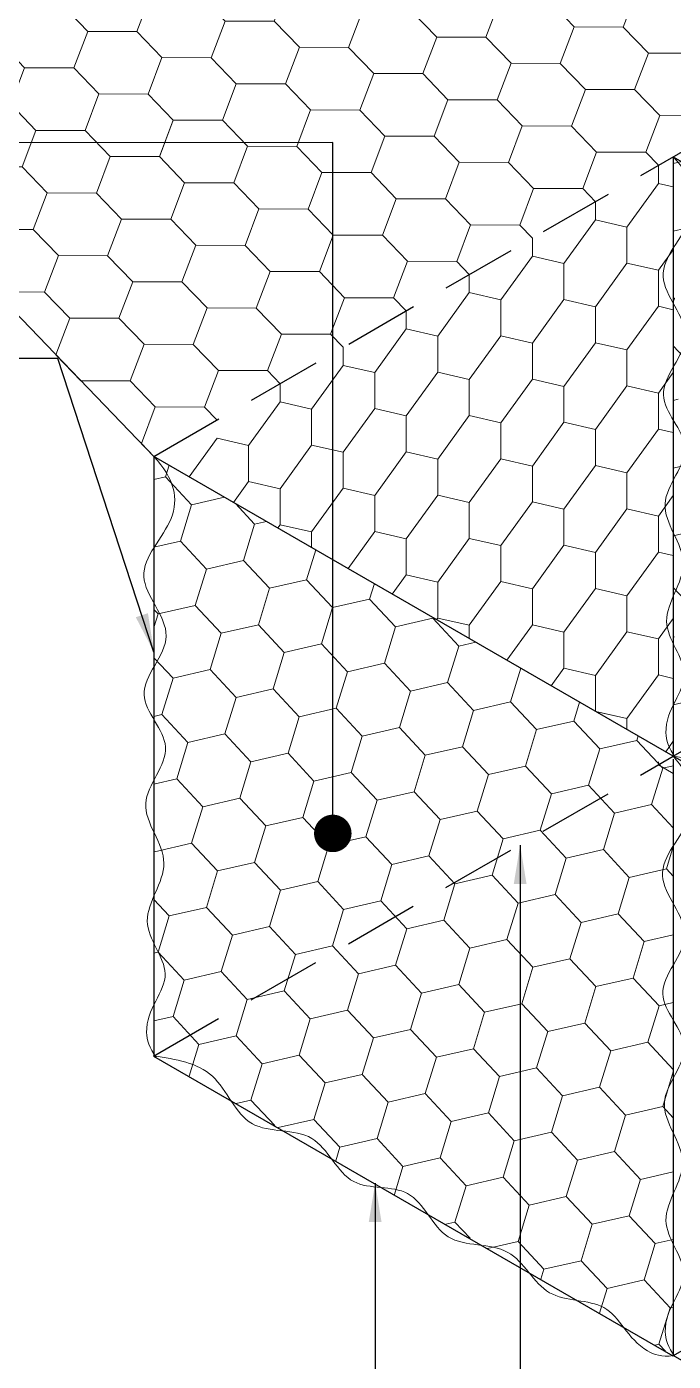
# Model space of a CAD drawing. Header units: metres. Extents: x -81 to 2721, y -139 to -12.
# Drawn here: x 652.597 to 654.753, y -55.471 to -51.018 of the extents above; entities that cross this region are included whole.
import ezdxf

# ---------------------------------------------------------------- set-up
doc = ezdxf.new("R2010")
doc.units = ezdxf.units.M
doc.header["$MEASUREMENT"] = 0
doc.linetypes.add('CENTER2', pattern=[1.125, 0.75, -0.125, 0.125, -0.125])
doc.linetypes.add('DASHED2', pattern=[0.375, 0.25, -0.125])
doc.layers.add('DIM', color=1, linetype='Continuous')
doc.layers.add('SECTION-GOLF', color=2, linetype='Continuous')
doc.styles.add('ROMANS', font='vit-s.shx')
doc.dimstyles.new('1-100', dxfattribs={"dimtxt": 0.235, "dimasz": 0.3, "dimexe": 0.2, "dimexo": 0, "dimgap": 0.1, "dimtad": 1, "dimzin": 0, "dimdsep": 46, "dimtxsty": 'ROMANS', "dimcen": 0, "dimclrd": 1, "dimclre": 1, "dimclrt": 3, "dimadec": 0, "dimazin": 0, "dimtfac": 1, "dimtix": 1, "dimtmove": 2, "dimatfit": 3, "dimfxl": 1, "dimtolj": 1, "dimtzin": 1, "dimarcsym": 0})

msp = doc.modelspace()

# ---------------------------------------------------------------- linework, layer by layer
at = {"color": 137, "lineweight": 13}
for p, q in [((654.7533, -51.4743), (654.7813, -51.4678)), ((654.7038, -51.4802), (654.7038, -51.5406)), ((654.7038, -51.4802), (654.7038, -51.5406)), ((654.5986, -51.6863), (654.7038, -51.5406)), ((654.7533, -51.552), (654.7038, -51.5406)), ((654.7533, -51.552), (654.7038, -51.5406)), ((654.4935, -51.6016), (654.4935, -51.662)), ((654.4935, -51.6016), (654.4935, -51.662)), ((654.3883, -51.8077), (654.4935, -51.662)), ((654.3883, -51.8077), (654.4935, -51.662)), ((654.5986, -51.6863), (654.4935, -51.662)), ((654.7533, -51.7), (654.8312, -51.682)), ((654.2832, -51.7231), (654.2832, -51.7835)), ((654.2832, -51.7231), (654.2832, -51.7835)), ((654.178, -51.9292), (654.2832, -51.7835)), ((654.178, -51.9292), (654.2832, -51.7835)), ((654.3883, -51.8077), (654.2832, -51.7835)), ((654.3883, -51.8077), (654.2832, -51.7835)), ((654.0728, -51.8445), (654.0728, -51.9049)), ((654.0728, -51.8445), (654.0728, -51.9049)), ((653.9677, -52.0506), (654.0728, -51.9049)), ((653.9677, -52.0506), (654.0728, -51.9049)), ((654.178, -51.9292), (654.0728, -51.9049)), ((654.178, -51.9292), (654.0728, -51.9049)), ((654.178, -51.9292), (654.178, -52.0492)), ((654.757, -51.9249), (654.7533, -51.921)), ((654.7533, -51.937), (654.757, -51.9249)), ((653.8625, -51.9659), (653.8625, -52.0263)), ((653.8625, -51.9659), (653.8625, -52.0263)), ((653.7574, -52.172), (653.8625, -52.0263)), ((653.7574, -52.172), (653.8625, -52.0263)), ((653.9677, -52.0506), (653.8625, -52.0263)), ((653.9677, -52.0506), (653.8625, -52.0263)), ((653.6522, -52.0874), (653.6522, -52.1477)), ((653.6522, -52.0874), (653.6522, -52.1477)), ((654.8065, -52.1393), (654.7533, -52.0822)), ((653.547, -52.2935), (653.6522, -52.1477)), ((653.547, -52.2935), (653.6522, -52.1477)), ((653.7574, -52.172), (653.6522, -52.1477)), ((653.7574, -52.172), (653.6522, -52.1477)), ((653.7574, -52.172), (653.7574, -52.292)), ((653.4419, -52.2088), (653.4419, -52.2692)), ((653.4419, -52.2088), (653.4419, -52.2692)), ((653.3367, -52.4149), (653.4419, -52.2692)), ((653.547, -52.2935), (653.4419, -52.2692)), ((653.547, -52.2935), (653.4419, -52.2692)), ((654.7533, -52.2644), (654.7693, -52.2607)), ((653.1386, -52.5194), (653.2315, -52.3906)), ((653.3367, -52.4149), (653.2315, -52.3906)), ((653.3367, -52.4149), (653.3367, -52.5349)), ((654.7533, -52.4902), (654.8188, -52.475)), ((654.7533, -52.7159), (654.8683, -52.6894)), ((654.794, -52.9323), (654.7533, -52.8886)), ((654.7533, -53.0546), (654.7569, -53.0537)), ((654.7533, -53.2803), (654.8064, -53.2681))]:
    msp.add_line(p, q, dxfattribs=at)
at = {"color": 3, "lineweight": 13}
for p, q in [((653.0599, -52.5199), (653.0719, -52.4809)), ((653.0212, -52.5288), (653.0599, -52.5199)), ((653.3569, -52.6771), (653.3961, -52.6681)), ((653.7405, -52.9272), (653.7562, -52.8759)), ((653.0352, -52.9771), (653.0212, -52.9622)), ((653.0212, -53.0227), (653.0352, -52.9771)), ((653.9509, -52.9915), (653.9517, -52.9888)), ((653.0846, -53.1915), (653.0212, -53.1235)), ((653.0475, -53.3129), (653.0846, -53.1915)), ((653.0212, -53.319), (653.0475, -53.3129)), ((654.5077, -53.4273), (654.4211, -53.3345)), ((654.6314, -53.3988), (654.636, -53.3839)), ((653.0212, -53.5448), (653.097, -53.5273)), ((653.0227, -53.7702), (653.0212, -53.7685)), ((653.0212, -53.7751), (653.0227, -53.7702)), ((653.0722, -53.9845), (653.0212, -53.9298)), ((653.0351, -54.1059), (653.0722, -53.9845)), ((653.0212, -54.1091), (653.0351, -54.1059)), ((654.124, -54.3061), (654.2478, -54.2775)), ((653.1387, -54.5194), (653.1712, -54.4132)), ((654.6437, -54.8634), (654.7533, -54.8381))]:
    msp.add_line(p, q, dxfattribs=at)
at = {"color": 101, "lineweight": 13}
for p, q in [((653.1466, -52.6128), (653.0599, -52.5199)), ((653.1094, -52.7342), (653.1466, -52.6128)), ((653.1466, -52.6128), (653.2564, -52.5874)), ((653.3569, -52.6771), (653.2929, -52.6085)), ((653.3198, -52.7986), (653.3569, -52.6771)), ((653.0212, -52.7546), (653.1094, -52.7342)), ((653.196, -52.8271), (653.1094, -52.7342)), ((653.5301, -52.8629), (653.5607, -52.7631)), ((653.196, -52.8271), (653.3198, -52.7986)), ((653.4064, -52.8914), (653.3198, -52.7986)), ((653.1589, -52.9486), (653.196, -52.8271)), ((653.3693, -53.0129), (653.4064, -52.8914)), ((653.4064, -52.8914), (653.5301, -52.8629)), ((653.6168, -52.9558), (653.5301, -52.8629)), ((653.6168, -52.9558), (653.7405, -52.9272)), ((653.8271, -53.0201), (653.7405, -52.9272)), ((653.0352, -52.9771), (653.1589, -52.9486)), ((653.2455, -53.0415), (653.1589, -52.9486)), ((653.5796, -53.0772), (653.6168, -52.9557)), ((653.2455, -53.0415), (653.3693, -53.0129)), ((653.4559, -53.1058), (653.3693, -53.0129)), ((653.79, -53.1415), (653.8271, -53.0201)), ((653.8271, -53.0201), (653.9509, -52.9915)), ((654.0375, -53.0844), (653.9509, -52.9915)), ((653.2084, -53.1629), (653.2455, -53.0415)), ((654.0375, -53.0844), (654.0944, -53.0712)), ((653.4187, -53.2272), (653.4559, -53.1058)), ((653.4559, -53.1058), (653.5796, -53.0772)), ((653.6662, -53.1701), (653.5796, -53.0772)), ((654.0003, -53.2058), (654.0375, -53.0844)), ((653.0846, -53.1915), (653.2084, -53.1629)), ((653.295, -53.2558), (653.2084, -53.1629)), ((653.6662, -53.1701), (653.79, -53.1415)), ((653.8766, -53.2344), (653.79, -53.1415)), ((654.2107, -53.2701), (654.2449, -53.1581)), ((653.6291, -53.2915), (653.6662, -53.1701)), ((653.8766, -53.2344), (654.0003, -53.2058)), ((654.087, -53.2987), (654.0003, -53.2058)), ((653.295, -53.2558), (653.4188, -53.2272)), ((653.5054, -53.3201), (653.4187, -53.2272)), ((653.8395, -53.3558), (653.8766, -53.2344)), ((653.2579, -53.3772), (653.295, -53.2558)), ((653.5054, -53.3201), (653.6291, -53.2915)), ((653.7157, -53.3844), (653.6291, -53.2915)), ((654.0498, -53.4202), (654.087, -53.2987)), ((654.087, -53.2987), (654.2107, -53.2701)), ((654.2973, -53.363), (654.2107, -53.2701)), ((654.4211, -53.3345), (654.4405, -53.271)), ((653.1341, -53.4058), (653.0475, -53.3129)), ((653.4682, -53.4416), (653.5054, -53.3201)), ((654.2973, -53.363), (654.4211, -53.3345)), ((653.1341, -53.4058), (653.2579, -53.3772)), ((653.3445, -53.4701), (653.2579, -53.3772)), ((653.6786, -53.5059), (653.7157, -53.3844)), ((653.7157, -53.3844), (653.8395, -53.3558)), ((653.9261, -53.4487), (653.8395, -53.3558)), ((654.2602, -53.4845), (654.2973, -53.363)), ((653.097, -53.5273), (653.1341, -53.4058)), ((653.9261, -53.4487), (654.0498, -53.4202)), ((654.1364, -53.513), (654.0498, -53.4202)), ((654.4705, -53.5488), (654.5077, -53.4273)), ((654.5077, -53.4273), (654.6314, -53.3988)), ((654.718, -53.4917), (654.6314, -53.3988)), ((653.3074, -53.5916), (653.3445, -53.4701)), ((653.3445, -53.4701), (653.4682, -53.4416)), ((653.5548, -53.5344), (653.4682, -53.4416)), ((653.8889, -53.5702), (653.9261, -53.4487)), ((653.5548, -53.5344), (653.6786, -53.5059)), ((653.7652, -53.5987), (653.6786, -53.5059)), ((654.0993, -53.6345), (654.1364, -53.513)), ((654.1364, -53.513), (654.2602, -53.4845)), ((654.3468, -53.5774), (654.2602, -53.4845)), ((654.6809, -53.6131), (654.718, -53.4916)), ((654.718, -53.4917), (654.7533, -53.4835)), ((653.1836, -53.6201), (653.097, -53.5273)), ((653.5177, -53.6559), (653.5548, -53.5344)), ((654.3468, -53.5774), (654.4705, -53.5488)), ((654.5572, -53.6417), (654.4705, -53.5488)), ((653.1836, -53.6201), (653.3074, -53.5916)), ((653.394, -53.6845), (653.3074, -53.5916)), ((653.7281, -53.7202), (653.7652, -53.5987)), ((653.7652, -53.5987), (653.889, -53.5702)), ((653.9756, -53.6631), (653.8889, -53.5702)), ((654.3097, -53.6988), (654.3468, -53.5774)), ((653.1465, -53.7416), (653.1836, -53.6201)), ((653.9756, -53.6631), (654.0993, -53.6345)), ((654.1859, -53.7274), (654.0993, -53.6345)), ((654.52, -53.7631), (654.5572, -53.6417)), ((654.5572, -53.6417), (654.6809, -53.6131)), ((654.7533, -53.6907), (654.6809, -53.6131)), ((653.3568, -53.8059), (653.394, -53.6845)), ((653.394, -53.6845), (653.5177, -53.6559)), ((653.6043, -53.7488), (653.5177, -53.6559)), ((653.9384, -53.7845), (653.9756, -53.6631)), ((654.1859, -53.7274), (654.3097, -53.6988)), ((654.3963, -53.7917), (654.3097, -53.6988)), ((653.0227, -53.7702), (653.1465, -53.7416)), ((653.2331, -53.8345), (653.1465, -53.7416)), ((653.6043, -53.7488), (653.7281, -53.7202)), ((653.8147, -53.8131), (653.7281, -53.7202)), ((654.1488, -53.8488), (654.1859, -53.7274)), ((653.5672, -53.8702), (653.6043, -53.7488)), ((653.8147, -53.8131), (653.9384, -53.7845)), ((654.025, -53.8774), (653.9384, -53.7845)), ((654.3963, -53.7917), (654.52, -53.7631)), ((654.6066, -53.856), (654.52, -53.7631)), ((654.7304, -53.8274), (654.7533, -53.7526)), ((653.2331, -53.8345), (653.3568, -53.8059)), ((653.4435, -53.8988), (653.3568, -53.8059)), ((653.7776, -53.9345), (653.8147, -53.8131)), ((654.3591, -53.9131), (654.3963, -53.7917)), ((654.6066, -53.856), (654.7304, -53.8274)), ((654.7533, -53.852), (654.7304, -53.8274)), ((653.196, -53.9559), (653.2331, -53.8345)), ((653.4435, -53.8988), (653.5672, -53.8702)), ((653.6538, -53.9631), (653.5672, -53.8702)), ((653.9879, -53.9988), (654.025, -53.8774)), ((654.025, -53.8774), (654.1488, -53.8488)), ((654.2354, -53.9417), (654.1488, -53.8488)), ((654.5695, -53.9774), (654.6066, -53.856)), ((653.4063, -54.0202), (653.4435, -53.8988)), ((654.2354, -53.9417), (654.3592, -53.9131)), ((654.4458, -54.006), (654.3591, -53.9131)), ((653.0722, -53.9845), (653.196, -53.9559)), ((653.2826, -54.0488), (653.196, -53.9559)), ((653.6167, -54.0845), (653.6538, -53.9631)), ((653.6538, -53.9631), (653.7776, -53.9345)), ((653.8642, -54.0274), (653.7776, -53.9345)), ((654.1983, -54.0632), (654.2354, -53.9417)), ((653.8642, -54.0274), (653.9879, -53.9988)), ((654.0745, -54.0917), (653.9879, -53.9988)), ((654.4086, -54.1275), (654.4458, -54.006)), ((654.4458, -54.006), (654.5695, -53.9775)), ((654.6561, -54.0703), (654.5695, -53.9775)), ((653.2454, -54.1703), (653.2826, -54.0488)), ((653.2826, -54.0488), (653.4063, -54.0202)), ((653.4929, -54.1131), (653.4063, -54.0202)), ((653.827, -54.1489), (653.8642, -54.0274)), ((654.6561, -54.0703), (654.7533, -54.0479)), ((653.4929, -54.1131), (653.6167, -54.0846)), ((653.7033, -54.1774), (653.6167, -54.0846)), ((654.0374, -54.2132), (654.0745, -54.0917)), ((654.0745, -54.0917), (654.1983, -54.0632)), ((654.2849, -54.156), (654.1983, -54.0632)), ((654.619, -54.1918), (654.6561, -54.0703)), ((653.1217, -54.1988), (653.0351, -54.1059)), ((653.4558, -54.2346), (653.4929, -54.1131)), ((654.2849, -54.156), (654.4086, -54.1275)), ((654.4952, -54.2204), (654.4086, -54.1275)), ((653.1217, -54.1988), (653.2454, -54.1703)), ((653.3321, -54.2631), (653.2454, -54.1703)), ((653.6662, -54.2989), (653.7033, -54.1774)), ((653.7033, -54.1774), (653.827, -54.1489)), ((653.9137, -54.2417), (653.827, -54.1489)), ((654.2478, -54.2775), (654.2849, -54.156)), ((653.0846, -54.3203), (653.1217, -54.1988)), ((653.9137, -54.2417), (654.0374, -54.2132)), ((654.124, -54.3061), (654.0374, -54.2132)), ((654.4581, -54.3418), (654.4952, -54.2204)), ((654.4952, -54.2204), (654.619, -54.1918)), ((654.7056, -54.2847), (654.619, -54.1918)), ((653.2949, -54.3846), (653.3321, -54.2631)), ((653.3321, -54.2631), (653.4558, -54.2346)), ((653.5424, -54.3275), (653.4558, -54.2346)), ((653.8765, -54.3632), (653.9137, -54.2417)), ((654.3344, -54.3704), (654.2478, -54.2775)), ((654.7056, -54.2847), (654.7533, -54.2737)), ((653.0212, -54.3349), (653.0846, -54.3203)), ((653.1712, -54.4132), (653.0846, -54.3203)), ((653.5424, -54.3275), (653.6662, -54.2989)), ((653.7528, -54.3918), (653.6662, -54.2989)), ((654.0869, -54.4275), (654.124, -54.3061)), ((654.6685, -54.4061), (654.7056, -54.2847)), ((653.5053, -54.4489), (653.5424, -54.3275)), ((653.7528, -54.3918), (653.8765, -54.3632)), ((653.9631, -54.4561), (653.8765, -54.3632)), ((654.3344, -54.3704), (654.4581, -54.3418)), ((654.5447, -54.4347), (654.4581, -54.3418)), ((653.1712, -54.4132), (653.2949, -54.3846)), ((653.3815, -54.4775), (653.2949, -54.3846)), ((653.7156, -54.5132), (653.7528, -54.3918)), ((654.2972, -54.4918), (654.3344, -54.3704)), ((654.5447, -54.4347), (654.6685, -54.4061)), ((654.7533, -54.4971), (654.6685, -54.4061)), ((653.3815, -54.4775), (653.5053, -54.4489)), ((653.5919, -54.5418), (653.5053, -54.4489)), ((653.926, -54.5775), (653.9631, -54.4561)), ((653.9631, -54.4561), (654.0869, -54.4275)), ((654.1735, -54.5204), (654.0869, -54.4275)), ((654.5076, -54.5561), (654.5447, -54.4347)), ((653.3444, -54.5989), (653.3815, -54.4775)), ((654.1735, -54.5204), (654.2972, -54.4918)), ((654.3839, -54.5847), (654.2972, -54.4918)), ((653.5548, -54.6632), (653.5919, -54.5418)), ((653.5919, -54.5418), (653.7156, -54.5132)), ((653.8023, -54.6061), (653.7156, -54.5132)), ((654.1364, -54.6418), (654.1735, -54.5204)), ((654.718, -54.6204), (654.7533, -54.5049)), ((653.8023, -54.6061), (653.926, -54.5775)), ((654.0126, -54.6704), (653.926, -54.5775)), ((654.3467, -54.7062), (654.3839, -54.5847)), ((654.3839, -54.5847), (654.5076, -54.5561)), ((654.5942, -54.649), (654.5076, -54.5561)), ((653.2958, -54.6102), (653.3444, -54.5989)), ((653.4238, -54.6841), (653.3444, -54.5989)), ((653.7651, -54.7275), (653.8023, -54.6061)), ((654.5942, -54.649), (654.718, -54.6205)), ((654.7533, -54.6583), (654.718, -54.6205)), ((653.4354, -54.6908), (653.5548, -54.6632)), ((653.6414, -54.7561), (653.5548, -54.6632)), ((653.9755, -54.7919), (654.0126, -54.6704)), ((654.0126, -54.6704), (654.1364, -54.6418)), ((654.223, -54.7347), (654.1364, -54.6418)), ((654.5571, -54.7705), (654.5942, -54.649)), ((654.223, -54.7347), (654.3467, -54.7062)), ((654.4333, -54.799), (654.3467, -54.7062)), ((653.6275, -54.8016), (653.6414, -54.7561)), ((653.6414, -54.7561), (653.7651, -54.7276)), ((653.8517, -54.8204), (653.7651, -54.7276)), ((654.1858, -54.8562), (654.223, -54.7347)), ((653.8517, -54.8204), (653.9755, -54.7919)), ((654.0621, -54.8847), (653.9755, -54.7919)), ((654.3962, -54.9205), (654.4333, -54.799)), ((654.4333, -54.799), (654.5571, -54.7705)), ((654.6437, -54.8634), (654.5571, -54.7705)), ((653.823, -54.9145), (653.8517, -54.8204)), ((654.0621, -54.8847), (654.1858, -54.8562)), ((654.2725, -54.9491), (654.1858, -54.8562)), ((654.025, -55.0062), (654.0621, -54.8847)), ((654.6066, -54.9848), (654.6437, -54.8633)), ((654.2725, -54.9491), (654.3962, -54.9205)), ((654.4828, -55.0134), (654.3962, -54.9205)), ((654.2353, -55.0705), (654.2725, -54.9491)), ((654.4828, -55.0134), (654.6066, -54.9848)), ((654.6932, -55.0777), (654.6066, -54.9848)), ((653.9941, -55.0133), (654.025, -55.0062)), ((654.0754, -55.0602), (654.025, -55.0062)), ((654.4457, -55.1348), (654.4828, -55.0134)), ((654.1338, -55.094), (654.2353, -55.0705)), ((654.3219, -55.1634), (654.2353, -55.0705)), ((654.656, -55.1991), (654.6932, -55.0777)), ((654.6932, -55.0777), (654.7533, -55.0638)), ((654.3118, -55.1967), (654.3219, -55.1634)), ((654.3219, -55.1634), (654.4457, -55.1348)), ((654.5323, -55.2277), (654.4457, -55.1348)), ((654.5323, -55.2277), (654.656, -55.1991)), ((654.7427, -55.292), (654.656, -55.1991)), ((654.5073, -55.3096), (654.5323, -55.2277)), ((654.7055, -55.4135), (654.7427, -55.292)), ((654.7427, -55.292), (654.7533, -55.2896)), ((654.6924, -55.4165), (654.7055, -55.4135)), ((654.7269, -55.4364), (654.7055, -55.4135))]:
    msp.add_line(p, q, dxfattribs=at)
at = {"color": 137, "lineweight": 13}
for points in [[(652.7163, -50.9464), (652.7625, -50.8245), (652.9266, -50.825), (653.0103, -50.9119), (652.9642, -51.0338), (652.8, -51.0333), (652.7163, -50.9464)], [(653.8805, -50.9656), (653.9266, -50.8437), (654.0908, -50.8441), (654.1745, -50.931), (654.1284, -51.053), (653.9642, -51.0525), (653.8805, -50.9656)], [(654.3387, -50.9315), (654.3848, -50.8096), (654.549, -50.81), (654.6327, -50.8969), (654.5866, -51.0189), (654.4224, -51.0184), (654.3387, -50.9315)], [(653.4223, -50.9997), (653.4685, -50.8778), (653.6326, -50.8782), (653.7163, -50.9651), (653.6702, -51.0871), (653.5061, -51.0866), (653.4223, -50.9997)], [(652.9642, -51.0338), (653.0103, -50.9119), (653.1745, -50.9123), (653.2582, -50.9992), (653.212, -51.1212), (653.0479, -51.1207), (652.9642, -51.0338)], [(654.1284, -51.053), (654.1746, -50.931), (654.3387, -50.9315), (654.4224, -51.0184), (654.3763, -51.1403), (654.2121, -51.1398), (654.1284, -51.053)], [(654.5866, -51.0189), (654.6327, -50.8969), (654.7969, -50.8974), (654.8806, -50.9843), (654.8344, -51.1062), (654.6703, -51.1057), (654.5866, -51.0189)], [(652.506, -51.0679), (652.5522, -50.946), (652.7163, -50.9464), (652.8, -51.0333), (652.7539, -51.1553), (652.5897, -51.1548), (652.506, -51.0679)], [(653.6702, -51.0871), (653.7163, -50.9651), (653.8805, -50.9656), (653.9642, -51.0525), (653.9181, -51.1744), (653.7539, -51.1739), (653.6702, -51.0871)], [(653.212, -51.1212), (653.2582, -50.9992), (653.4223, -50.9997), (653.5061, -51.0866), (653.4599, -51.2085), (653.2958, -51.208), (653.212, -51.1212)], [(654.3763, -51.1403), (654.4224, -51.0184), (654.5865, -51.0189), (654.6703, -51.1057), (654.6241, -51.2277), (654.46, -51.2272), (654.3763, -51.1403)], [(652.7539, -51.1553), (652.8, -51.0333), (652.9642, -51.0338), (653.0479, -51.1207), (653.0017, -51.2426), (652.8376, -51.2421), (652.7539, -51.1553)], [(653.9181, -51.1744), (653.9643, -51.0525), (654.1284, -51.053), (654.2121, -51.1398), (654.166, -51.2618), (654.0018, -51.2613), (653.9181, -51.1744)], [(653.4599, -51.2085), (653.5061, -51.0866), (653.6702, -51.0871), (653.7539, -51.1739), (653.7078, -51.2959), (653.5436, -51.2954), (653.4599, -51.2085)], [(654.6241, -51.2277), (654.6703, -51.1058), (654.8344, -51.1062), (654.9181, -51.1931), (654.872, -51.3151), (654.7079, -51.3146), (654.6241, -51.2277)], [(652.5436, -51.2767), (652.5897, -51.1548), (652.7539, -51.1553), (652.8376, -51.2421), (652.7915, -51.3641), (652.6273, -51.3636), (652.5436, -51.2767)], [(653.0017, -51.2426), (653.0479, -51.1207), (653.212, -51.1212), (653.2958, -51.208), (653.2496, -51.33), (653.0855, -51.3295), (653.0017, -51.2426)], [(654.166, -51.2618), (654.2121, -51.1398), (654.3763, -51.1403), (654.46, -51.2272), (654.4138, -51.3492), (654.2497, -51.3487), (654.166, -51.2618)], [(653.7078, -51.2959), (653.754, -51.174), (653.9181, -51.1744), (654.0018, -51.2613), (653.9557, -51.3833), (653.7915, -51.3828), (653.7078, -51.2959)], [(652.7915, -51.3641), (652.8376, -51.2422), (653.0017, -51.2426), (653.0855, -51.3295), (653.0393, -51.4515), (652.8752, -51.451), (652.7915, -51.3641)], [(653.2496, -51.33), (653.2958, -51.208), (653.4599, -51.2085), (653.5436, -51.2954), (653.4975, -51.4173), (653.3333, -51.4169), (653.2496, -51.33)], [(654.4138, -51.3492), (654.46, -51.2272), (654.6241, -51.2277), (654.7079, -51.3146), (654.6617, -51.4365), (654.4976, -51.436), (654.4138, -51.3492)], [(652.3333, -51.3982), (652.3794, -51.2762), (652.5436, -51.2767), (652.6273, -51.3636), (652.5812, -51.4855), (652.417, -51.4851), (652.3333, -51.3982)], [(653.4975, -51.4173), (653.5437, -51.2954), (653.7078, -51.2959), (653.7915, -51.3828), (653.7454, -51.5047), (653.5812, -51.5042), (653.4975, -51.4173)], [(653.9557, -51.3832), (654.0018, -51.2613), (654.166, -51.2618), (654.2497, -51.3487), (654.2035, -51.4706), (654.0394, -51.4701), (653.9557, -51.3832)], [(653.0393, -51.4514), (653.0855, -51.3295), (653.2496, -51.33), (653.3333, -51.4169), (653.2872, -51.5388), (653.123, -51.5383), (653.0393, -51.4514)], [(654.6617, -51.4365), (654.7079, -51.3146), (654.872, -51.315), (654.9141, -51.3588)], [(652.5812, -51.4855), (652.6273, -51.3636), (652.7915, -51.3641), (652.8752, -51.451), (652.829, -51.5729), (652.6649, -51.5724), (652.5812, -51.4855)], [(653.7454, -51.5047), (653.7915, -51.3828), (653.9557, -51.3832), (654.0394, -51.4701), (653.9933, -51.5921), (653.8291, -51.5916), (653.7454, -51.5047)], [(654.2035, -51.4706), (654.2497, -51.3487), (654.4138, -51.3492), (654.4976, -51.436), (654.4514, -51.558), (654.2873, -51.5575), (654.2035, -51.4706)], [(653.2872, -51.5388), (653.3334, -51.4169), (653.4975, -51.4173), (653.5812, -51.5042), (653.5351, -51.6262), (653.371, -51.6257), (653.2872, -51.5388)], [(652.829, -51.5729), (652.8752, -51.451), (653.0393, -51.4514), (653.123, -51.5383), (653.0769, -51.6603), (652.9127, -51.6598), (652.829, -51.5729)], [(653.9933, -51.5921), (654.0394, -51.4701), (654.2035, -51.4706), (654.2873, -51.5575), (654.2411, -51.6794), (654.077, -51.679), (653.9933, -51.5921)], [(654.4514, -51.558), (654.4976, -51.436), (654.6617, -51.4365), (654.7038, -51.4802)], [(654.7038, -51.4802), (654.6617, -51.4365)], [(652.3709, -51.607), (652.417, -51.4851), (652.5812, -51.4855), (652.6649, -51.5724), (652.6187, -51.6944), (652.4546, -51.6939), (652.3709, -51.607)], [(653.5351, -51.6262), (653.5812, -51.5042), (653.7454, -51.5047), (653.8291, -51.5916), (653.783, -51.7135), (653.6188, -51.713), (653.5351, -51.6262)], [(653.0769, -51.6603), (653.1231, -51.5383), (653.2872, -51.5388), (653.371, -51.6257), (653.3248, -51.7476), (653.1607, -51.7472), (653.0769, -51.6603)], [(654.2411, -51.6794), (654.2873, -51.5575), (654.4514, -51.558), (654.4935, -51.6016)], [(654.4935, -51.6016), (654.4514, -51.558)], [(654.5986, -51.8063), (654.5986, -51.6863), (654.7038, -51.5406), (654.7533, -51.552)], [(652.6187, -51.6944), (652.6649, -51.5724), (652.829, -51.5729), (652.9127, -51.6598), (652.8666, -51.7817), (652.7025, -51.7812), (652.6187, -51.6944)], [(653.783, -51.7135), (653.8291, -51.5916), (653.9933, -51.5921), (654.077, -51.679), (654.0308, -51.8009), (653.8667, -51.8004), (653.783, -51.7135)], [(653.3248, -51.7476), (653.371, -51.6257), (653.5351, -51.6262), (653.6188, -51.713), (653.5727, -51.835), (653.4085, -51.8345), (653.3248, -51.7476)], [(652.4084, -51.8158), (652.4546, -51.6939), (652.6187, -51.6944), (652.7025, -51.7812), (652.6563, -51.9032), (652.4922, -51.9027), (652.4084, -51.8158)], [(652.8666, -51.7817), (652.9128, -51.6598), (653.0769, -51.6603), (653.1607, -51.7472), (653.1145, -51.8691), (652.9504, -51.8686), (652.8666, -51.7817)], [(654.0308, -51.8009), (654.077, -51.679), (654.2411, -51.6794), (654.2832, -51.7231)], [(654.2832, -51.7231), (654.2411, -51.6794)], [(654.3883, -51.9277), (654.3883, -51.8077), (654.4935, -51.662), (654.5986, -51.6863), (654.5986, -51.8063), (654.4935, -51.952), (654.3883, -51.9277)], [(653.5727, -51.835), (653.6188, -51.7131), (653.783, -51.7135), (653.8667, -51.8004), (653.8205, -51.9224), (653.6564, -51.9219), (653.5727, -51.835)], [(652.6564, -51.9032), (652.7025, -51.7813), (652.8666, -51.7817), (652.9504, -51.8686), (652.9042, -51.9906), (652.7401, -51.9901), (652.6564, -51.9032)], [(653.1145, -51.8691), (653.1607, -51.7472), (653.3248, -51.7476), (653.4085, -51.8345), (653.3624, -51.9565), (653.1982, -51.956), (653.1145, -51.8691)], [(654.178, -52.0492), (654.178, -51.9292), (654.2832, -51.7835), (654.3883, -51.8077), (654.3883, -51.9277), (654.2832, -52.0735), (654.178, -52.0492)], [(654.7533, -51.762), (654.7038, -51.8306), (654.5986, -51.8063)], [(654.7038, -51.9506), (654.7038, -51.8306), (654.7533, -51.762)], [(653.8205, -51.9223), (653.8667, -51.8004), (654.0308, -51.8009), (654.0728, -51.8445)], [(654.0728, -51.8445), (654.0308, -51.8009)], [(654.4935, -52.072), (654.4935, -51.952), (654.5986, -51.8063), (654.7038, -51.8306), (654.7038, -51.9506), (654.5986, -52.0963), (654.4935, -52.072)], [(652.9042, -51.9905), (652.9504, -51.8686), (653.1145, -51.8691), (653.1982, -51.956), (653.1521, -52.0779), (652.9879, -52.0774), (652.9042, -51.9905)], [(653.3624, -51.9565), (653.4085, -51.8345), (653.5727, -51.835), (653.6564, -51.9219), (653.6103, -52.0438), (653.4461, -52.0433), (653.3624, -51.9565)], [(653.9677, -52.1706), (653.9677, -52.0506), (654.0728, -51.9049), (654.178, -51.9292), (654.178, -52.0492), (654.0728, -52.1949), (653.9677, -52.1706)], [(653.1521, -52.0779), (653.1982, -51.956), (653.3624, -51.9565), (653.4461, -52.0433), (653.4, -52.1653), (653.2358, -52.1648), (653.1521, -52.0779)], [(653.6102, -52.0438), (653.6564, -51.9219), (653.8205, -51.9223), (653.8625, -51.9659)], [(653.8625, -51.9659), (653.8205, -51.9223)], [(654.2832, -52.1935), (654.2832, -52.0735), (654.3883, -51.9277), (654.4935, -51.952), (654.4935, -52.072), (654.3883, -52.2177), (654.2832, -52.1935)], [(654.5986, -52.2163), (654.5986, -52.0963), (654.7038, -51.9506), (654.7533, -51.962)], [(654.7533, -51.962), (654.7038, -51.9506)], [(652.6939, -52.112), (652.7401, -51.9901), (652.9042, -51.9905), (652.9879, -52.0774), (652.9418, -52.1994), (652.7776, -52.1989), (652.6939, -52.112)], [(653.3999, -52.1653), (653.4461, -52.0433), (653.6102, -52.0438), (653.6522, -52.0873)], [(653.6522, -52.0873), (653.6102, -52.0438)], [(653.7574, -52.292), (653.7574, -52.172), (653.8625, -52.0263), (653.9677, -52.0506), (653.9677, -52.1706), (653.8625, -52.3163), (653.7574, -52.292)], [(654.0728, -52.3149), (654.0728, -52.1949), (654.178, -52.0492), (654.2832, -52.0735), (654.2832, -52.1935), (654.178, -52.3392), (654.0728, -52.3149)], [(652.9418, -52.1994), (652.988, -52.0774), (653.1521, -52.0779), (653.2358, -52.1648), (653.1897, -52.2867), (653.0255, -52.2863), (652.9418, -52.1994)], [(654.3883, -52.3377), (654.3883, -52.2177), (654.4935, -52.072), (654.5986, -52.0963), (654.5986, -52.2163), (654.4935, -52.362), (654.3883, -52.3377)], [(653.1897, -52.2867), (653.2358, -52.1648), (653.3999, -52.1653), (653.4419, -52.2088)], [(653.4419, -52.2088), (653.3999, -52.1653)], [(653.547, -52.4135), (653.547, -52.2935), (653.6522, -52.1477), (653.7574, -52.172), (653.7574, -52.292), (653.6522, -52.4377), (653.547, -52.4135)], [(653.8625, -52.4363), (653.8625, -52.3163), (653.9677, -52.1706), (654.0728, -52.1949), (654.0728, -52.3149), (653.9677, -52.4606), (653.8625, -52.4363)], [(654.7533, -52.172), (654.7038, -52.2406), (654.5986, -52.2163)], [(654.7038, -52.3606), (654.7038, -52.2406), (654.7533, -52.172)], [(654.178, -52.4592), (654.178, -52.3392), (654.2832, -52.1935), (654.3883, -52.2177), (654.3883, -52.3377), (654.2832, -52.4835), (654.178, -52.4592)], [(654.4935, -52.482), (654.4935, -52.362), (654.5986, -52.2163), (654.7038, -52.2406), (654.7038, -52.3606), (654.5986, -52.5063), (654.4935, -52.482)], [(653.3367, -52.5349), (653.3367, -52.4149), (653.4419, -52.2692), (653.547, -52.2935), (653.547, -52.4135), (653.4419, -52.5592), (653.3367, -52.5349)], [(652.9794, -52.4082), (653.0255, -52.2863), (653.1897, -52.2867), (653.2315, -52.3302)], [(653.6522, -52.5577), (653.6522, -52.4377), (653.7574, -52.292), (653.8625, -52.3163), (653.8625, -52.4363), (653.7574, -52.582), (653.6522, -52.5577)], [(653.9677, -52.5806), (653.9677, -52.4606), (654.0728, -52.3149), (654.178, -52.3392), (654.178, -52.4592), (654.0728, -52.6049), (653.9677, -52.5806)], [(654.2832, -52.6035), (654.2832, -52.4835), (654.3883, -52.3377), (654.4935, -52.362), (654.4935, -52.482), (654.3883, -52.6277), (654.2832, -52.6035)], [(654.5986, -52.6263), (654.5986, -52.5063), (654.7038, -52.3606), (654.7533, -52.372)], [(654.7533, -52.372), (654.7038, -52.3606)], [(653.0212, -52.4516), (652.9794, -52.4082)], [(653.1386, -52.5194), (653.2315, -52.3906), (653.3367, -52.4149), (653.3367, -52.5349), (653.2863, -52.6047)], [(653.4419, -52.6792), (653.4419, -52.5592), (653.547, -52.4135), (653.6522, -52.4377), (653.6522, -52.5577), (653.547, -52.7035), (653.4419, -52.6792)], [(653.7574, -52.702), (653.7574, -52.582), (653.8625, -52.4363), (653.9677, -52.4606), (653.9677, -52.5806), (653.8625, -52.7263), (653.7574, -52.702)], [(654.0728, -52.7249), (654.0728, -52.6049), (654.178, -52.4592), (654.2832, -52.4835), (654.2832, -52.6035), (654.178, -52.7492), (654.0728, -52.7249)], [(654.3883, -52.7477), (654.3883, -52.6277), (654.4935, -52.482), (654.5986, -52.5063), (654.5986, -52.6263), (654.4935, -52.772), (654.3883, -52.7477)], [(653.2863, -52.6047), (653.3367, -52.5349), (653.4419, -52.5592), (653.4419, -52.6792), (653.4341, -52.69)], [(653.547, -52.7552), (653.547, -52.7035), (653.6522, -52.5577), (653.7574, -52.582), (653.7574, -52.702), (653.6684, -52.8253)], [(653.8625, -52.8463), (653.8625, -52.7263), (653.9677, -52.5806), (654.0728, -52.6049), (654.0728, -52.7249), (653.9677, -52.8706), (653.8625, -52.8463)], [(654.7533, -52.582), (654.7038, -52.6506), (654.5986, -52.6263)], [(654.7038, -52.7706), (654.7038, -52.6506), (654.7533, -52.582)], [(654.178, -52.8692), (654.178, -52.7492), (654.2832, -52.6035), (654.3883, -52.6277), (654.3883, -52.7477), (654.2832, -52.8935), (654.178, -52.8692)], [(654.4935, -52.892), (654.4935, -52.772), (654.5986, -52.6263), (654.7038, -52.6506), (654.7038, -52.7706), (654.5986, -52.9163), (654.4935, -52.892)], [(653.4341, -52.69), (653.4419, -52.6792), (653.547, -52.7035), (653.547, -52.7552)], [(653.6684, -52.8253), (653.7574, -52.702), (653.8625, -52.7263), (653.8625, -52.8463), (653.8161, -52.9106)], [(653.9677, -52.9906), (653.9677, -52.8706), (654.0728, -52.7249), (654.178, -52.7492), (654.178, -52.8692), (654.0728, -53.0149), (653.9677, -52.9906)], [(654.2832, -53.0135), (654.2832, -52.8935), (654.3883, -52.7477), (654.4935, -52.772), (654.4935, -52.892), (654.3883, -53.0377), (654.2832, -53.0135)], [(654.5986, -53.0363), (654.5986, -52.9163), (654.7038, -52.7706), (654.7533, -52.782)], [(654.7533, -52.782), (654.7038, -52.7706)], [(653.8161, -52.9106), (653.8625, -52.8463), (653.9677, -52.8706), (653.9677, -52.9906), (653.9639, -52.9959)], [(654.0728, -53.0588), (654.0728, -53.0149), (654.178, -52.8692), (654.2832, -52.8935), (654.2832, -53.0135), (654.1982, -53.1312)], [(654.3883, -53.1577), (654.3883, -53.0377), (654.4935, -52.892), (654.5986, -52.9163), (654.5986, -53.0363), (654.4935, -53.182), (654.3883, -53.1577)], [(653.9639, -52.9959), (653.9677, -52.9906), (654.0728, -53.0149), (654.0728, -53.0588)], [(654.1982, -53.1312), (654.2832, -53.0135), (654.3883, -53.0377), (654.3883, -53.1577), (654.3459, -53.2165)], [(654.7533, -52.992), (654.7038, -53.0606), (654.5986, -53.0363)], [(654.7038, -53.1806), (654.7038, -53.0606), (654.7533, -52.992)], [(654.4935, -53.302), (654.4935, -53.182), (654.5986, -53.0363), (654.7038, -53.0606), (654.7038, -53.1806), (654.5986, -53.3263), (654.4935, -53.302)], [(654.3459, -53.2165), (654.3883, -53.1577), (654.4935, -53.182), (654.4935, -53.3016)], [(654.5986, -53.3624), (654.5986, -53.3263), (654.7038, -53.1806), (654.7533, -53.192)], [(654.7533, -53.192), (654.7038, -53.1806)], [(654.4946, -53.3023), (654.5986, -53.3263), (654.5986, -53.3624)], [(654.7533, -53.402), (654.728, -53.437)]]:
    msp.add_lwpolyline(points, dxfattribs=at)
at = {"color": 101, "lineweight": 13}
for points in [[(654.7533, -53.5092), (654.7034, -53.4804), (654.7034, -53.4708)], [(654.7034, -53.4708), (654.7034, -53.4804), (654.7533, -53.5092)]]:
    msp.add_lwpolyline(points, dxfattribs=at)
at = {"color": 2, "lineweight": 13}
for points in [[(654.7533, -51.4516), (654.8215, -51.5254), (654.8517, -51.6613), (654.649, -51.8477), (654.867, -52.0503), (654.6505, -52.2423), (654.8583, -52.4242), (654.6601, -52.6114), (654.8465, -52.8034), (654.6741, -53.0042), (654.8521, -53.1857), (654.7047, -53.3143), (654.7377, -53.4249), (654.761, -53.4563)], [(654.7533, -53.4516), (654.8258, -53.4627), (654.9713, -53.4848), (655.0505, -53.7256), (655.307, -53.6774), (655.3881, -53.9153), (655.6298, -53.8662), (655.7087, -54.1045), (655.9557, -54.0604), (656.0487, -54.2821), (656.2872, -54.2531), (656.3388, -54.4199), (656.4466, -54.4569), (656.4853, -54.4516)]]:
    msp.add_open_spline(points, degree=3, knots=[0, 0, 0, 0, 0.103047, 0.20662, 0.308604, 0.409175, 0.501262, 0.600184, 0.702792, 0.799704, 0.895514, 1.000104, 1.033633, 1.033633, 1.033633, 1.033633], dxfattribs=at)
at = {"color": 3, "lineweight": 13}
for points in [[(653.0212, -52.4516), (653.0895, -52.5254), (653.1196, -52.6613), (652.9169, -52.8477), (653.1349, -53.0503), (652.9185, -53.2423), (653.1263, -53.4242), (652.9281, -53.6114), (653.1144, -53.8034), (652.942, -54.0042), (653.12, -54.1857), (652.9727, -54.3143), (653.0056, -54.4249), (653.0289, -54.4563)], [(654.7512, -53.4503), (654.8194, -53.524), (654.8496, -53.6599), (654.6468, -53.8463), (654.8649, -54.0489), (654.6484, -54.2409), (654.8562, -54.4229), (654.658, -54.61), (654.8444, -54.802), (654.6719, -55.0028), (654.85, -55.1843), (654.7026, -55.3129), (654.7355, -55.4236), (654.7589, -55.4549)], [(653.0212, -54.4516), (653.0938, -54.4627), (653.2392, -54.4848), (653.3185, -54.7256), (653.5749, -54.6774), (653.656, -54.9153), (653.8978, -54.8662), (653.9767, -55.1045), (654.2237, -55.0604), (654.3167, -55.2821), (654.5551, -55.2531), (654.6068, -55.4199), (654.7146, -55.4569), (654.7533, -55.4516)]]:
    msp.add_open_spline(points, degree=3, knots=[0, 0, 0, 0, 0.103047, 0.20662, 0.308604, 0.409175, 0.501262, 0.600184, 0.702792, 0.799704, 0.895514, 1.000104, 1.033633, 1.033633, 1.033633, 1.033633], dxfattribs=at)
at = {"layer": 'DIM', "color": 1}
msp.add_lwpolyline([(653.6176, -51.4036), (651.0206, -51.4064)], dxfattribs=at)
at = {"layer": 'SECTION-GOLF', "color": 6}
for p, q in [((653.0212, -52.4516), (651.4014, -50.7708)), ((654.7533, -51.4516), (654.7533, -53.4516)), ((654.7533, -51.4516), (656.4853, -52.4516)), ((653.0212, -52.4516), (653.0212, -54.4516)), ((654.7533, -53.4516), (653.0212, -52.4516)), ((656.4853, -54.4516), (654.7533, -53.4516)), ((654.7533, -53.4612), (654.7533, -55.4516)), ((653.0201, -54.4523), (654.7522, -55.4523))]:
    msp.add_line(p, q, dxfattribs=at)
at = {"layer": 'SECTION-GOLF', "color": 1, "linetype": 'CENTER2'}
msp.add_line((656.9979, -56.7477), (654.7532, -55.4516), dxfattribs=at)
at = {"layer": 'SECTION-GOLF', "color": 2, "linetype": 'DASHED2'}
for points in [[(653.0212, -52.4516), (656.4853, -50.4516)], [(653.0201, -54.4523), (654.7527, -53.452)], [(654.7522, -55.4523), (658.2174, -53.4516)]]:
    msp.add_lwpolyline(points, dxfattribs=at)
at = {"layer": 'SECTION-GOLF', "color": 6}
msp.add_lwpolyline([(654.7533, -53.4516), (658.2174, -51.4516)], dxfattribs=at)

# ---------------------------------------------------------------- leaders
at = {"layer": 'DIM'}
for points, override in [([(653.6176, -53.7093), (653.6176, -51.4036)], {"dimasz": 0.125, "dimtad": 0, "dimldrblk": 'Dot'}), ([(653.0212, -53.1048), (652.7003, -52.1249), (651.026, -52.1202)], {"dimasz": 0.13, "dimtad": 0}), ([(654.2425, -53.7482), (654.2425, -57.3035), (655.0711, -57.3035)], {"dimasz": 0.13, "dimtad": 0}), ([(653.7589, -54.8762), (653.7589, -57.8684), (654.2975, -57.8684)], {"dimasz": 0.13, "dimtad": 0})]:
    msp.add_leader(points, dimstyle='1-100', override=override, dxfattribs=at)

doc.saveas('drawing.dxf')
